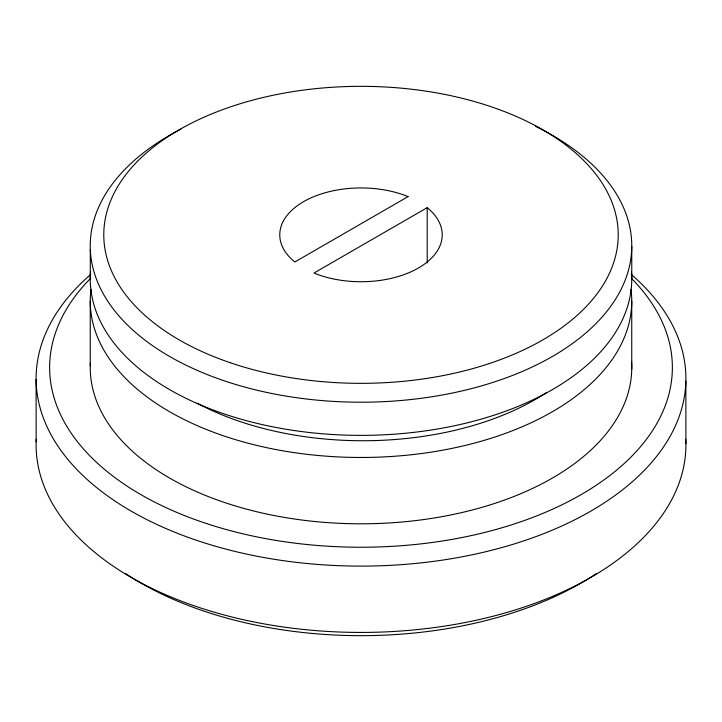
<?xml version="1.0" encoding="UTF-8"?>
<svg xmlns="http://www.w3.org/2000/svg" width="722" height="722" viewBox="0 0 722 722"><rect width="100%" height="100%" fill="white"/><g stroke="black" fill="none" stroke-linecap="round" stroke-linejoin="round"><path stroke-width="1.08" d="M631.75 279.044L631.759 246.419M90.25 279.044L90.304 249.487M427.207 207.665L313.944 273.06A81.225 46.894 0 0 0 418.435 267.997A81.225 46.894 0 0 0 427.207 207.665L427.207 262.934M685.873 381.117L685.891 443.822M36.1 379.393L36.145 441.756M631.75 301.155L631.75 369.032M90.25 301.155L90.25 365.919M631.56 361.487A270.759 156.322 0 0 1 362.038 523.802A270.759 156.322 0 0 1 90.367 362.688M546.446 392.597A243.675 140.682 0 0 1 197.106 403.147M631.443 271.508A270.75 156.322 0 0 1 361 435.366A270.75 156.322 0 0 1 90.566 271.508M630.974 289.305A270.75 156.322 0 0 1 361 457.468A270.75 156.322 0 0 1 91.026 289.305M631.145 274.315A324.9 187.576 0 0 1 575.217 519.56A324.9 187.576 0 0 1 146.783 519.56A324.9 187.576 0 0 1 90.855 274.315M631.389 278.34A311.363 179.76 0 0 1 361 547.24A311.363 179.76 0 0 1 90.611 278.34M685.756 439.274A324.9 187.576 0 0 1 361 632.427A324.9 187.576 0 0 1 36.244 439.274M596.309 573.62A311.363 179.76 0 0 1 125.691 573.62M535.471 126.341A270.759 156.322 0 0 1 559.523 352.192A270.759 156.322 0 0 1 167.639 355.314A270.759 156.322 0 0 1 180.879 129.175M408.056 196.61L294.793 262.005A81.225 46.894 0 0 1 303.565 201.673A81.225 46.894 0 0 1 408.056 196.61M230.174 362.697A257.222 148.506 0 0 0 618.212 236.32A257.222 148.506 0 0 0 234.614 105.493A257.222 148.506 0 0 0 230.174 362.697"/></g></svg>
